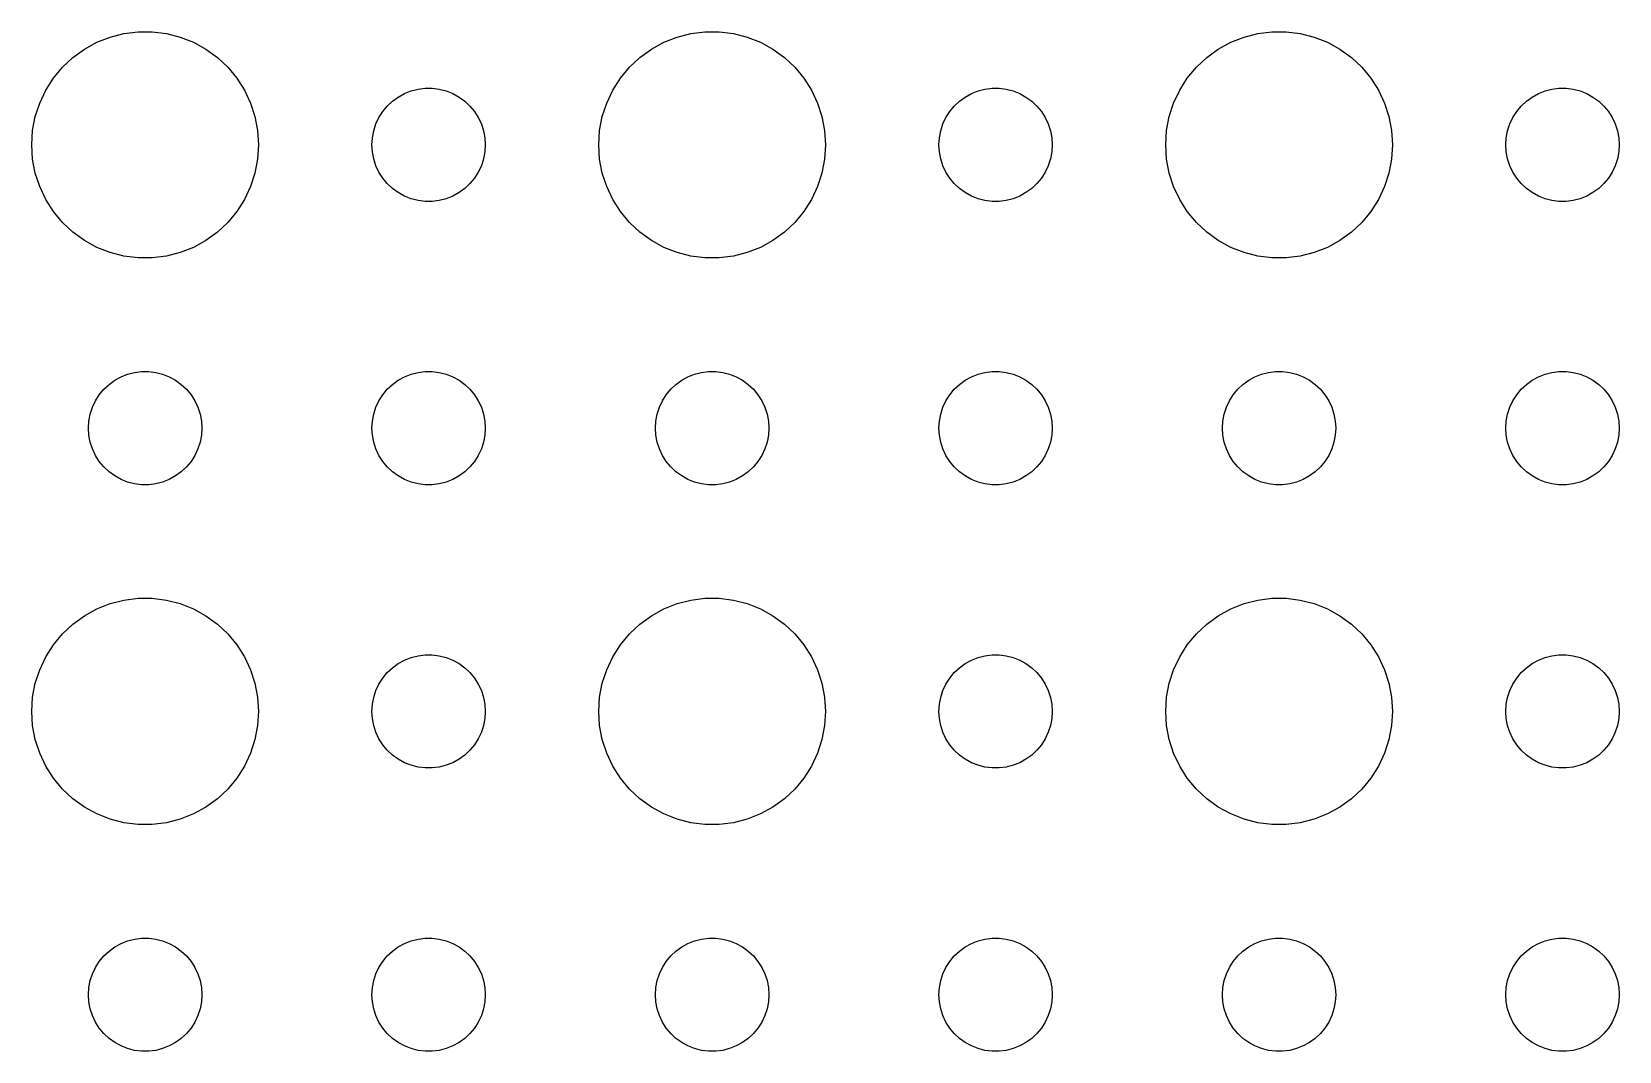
# Model space of a CAD drawing. Header units: metres. Extents: x -157 to 157, y -157 to 157.
# Drawn here: x 12 to 54, y -129 to -102.01 of the extents above; entities that cross this region are included whole.
import ezdxf

# ---------------------------------------------------------------- set-up
doc = ezdxf.new("R2010")
doc.units = ezdxf.units.M

msp = doc.modelspace()

# ---------------------------------------------------------------- linework, layer by layer
for p, q in [((14.0729, -102.147), (14.4379, -102.053)), ((14.4379, -102.053), (14.8116, -102.006)), ((14.8116, -102.006), (15.1884, -102.006)), ((15.1884, -102.006), (15.5621, -102.053)), ((15.5621, -102.053), (15.927, -102.147)), ((29.0729, -102.147), (29.4379, -102.053)), ((29.4379, -102.053), (29.8116, -102.006)), ((29.8116, -102.006), (30.1884, -102.006)), ((30.1884, -102.006), (30.5621, -102.053)), ((30.5621, -102.053), (30.927, -102.147)), ((44.0729, -102.147), (44.4379, -102.053)), ((44.4379, -102.053), (44.8116, -102.006)), ((44.8116, -102.006), (45.1884, -102.006)), ((45.1884, -102.006), (45.5621, -102.053)), ((45.5621, -102.053), (45.927, -102.147)), ((13.0877, -102.688), (13.3925, -102.467)), ((13.3925, -102.467), (13.7227, -102.286)), ((13.7227, -102.286), (14.0729, -102.147)), ((15.927, -102.147), (16.2773, -102.286)), ((16.2773, -102.286), (16.6075, -102.467)), ((16.6075, -102.467), (16.9123, -102.688)), ((28.0877, -102.688), (28.3925, -102.467)), ((28.3925, -102.467), (28.7227, -102.286)), ((28.7227, -102.286), (29.0729, -102.147)), ((30.927, -102.147), (31.2773, -102.286)), ((31.2773, -102.286), (31.6075, -102.467)), ((31.6075, -102.467), (31.9123, -102.688)), ((43.0877, -102.688), (43.3925, -102.467)), ((43.3925, -102.467), (43.7227, -102.286)), ((43.7227, -102.286), (44.0729, -102.147)), ((45.927, -102.147), (46.2773, -102.286)), ((46.2773, -102.286), (46.6075, -102.467)), ((46.6075, -102.467), (46.9123, -102.688)), ((12.8131, -102.946), (13.0877, -102.688)), ((16.9123, -102.688), (17.1869, -102.946)), ((27.8131, -102.946), (28.0877, -102.688)), ((31.9123, -102.688), (32.1869, -102.946)), ((42.8131, -102.946), (43.0877, -102.688)), ((46.9123, -102.688), (47.1869, -102.946)), ((12.3711, -103.555), (12.5729, -103.237)), ((12.5729, -103.237), (12.8131, -102.946)), ((17.1869, -102.946), (17.427, -103.237)), ((17.427, -103.237), (17.6289, -103.555)), ((27.3711, -103.555), (27.5729, -103.237)), ((27.5729, -103.237), (27.8131, -102.946)), ((32.1869, -102.946), (32.427, -103.237)), ((32.427, -103.237), (32.6289, -103.555)), ((42.3711, -103.555), (42.5729, -103.237)), ((42.5729, -103.237), (42.8131, -102.946)), ((47.1869, -102.946), (47.427, -103.237)), ((47.427, -103.237), (47.6289, -103.555)), ((12.2107, -103.896), (12.3711, -103.555)), ((17.6289, -103.555), (17.7893, -103.896)), ((21.5439, -103.844), (21.6963, -103.734)), ((21.6963, -103.734), (21.8613, -103.643)), ((21.8613, -103.643), (22.0365, -103.573)), ((22.0365, -103.573), (22.2189, -103.527)), ((22.2189, -103.527), (22.4058, -103.503)), ((22.4058, -103.503), (22.5942, -103.503)), ((22.5942, -103.503), (22.7811, -103.527)), ((22.7811, -103.527), (22.9635, -103.573)), ((22.9635, -103.573), (23.1387, -103.643)), ((23.1387, -103.643), (23.3037, -103.734)), ((23.3037, -103.734), (23.4561, -103.844)), ((27.2107, -103.896), (27.3711, -103.555)), ((32.6289, -103.555), (32.7893, -103.896)), ((36.5439, -103.844), (36.6963, -103.734)), ((36.6963, -103.734), (36.8613, -103.643)), ((36.8613, -103.643), (37.0365, -103.573)), ((37.0365, -103.573), (37.2189, -103.527)), ((37.2189, -103.527), (37.4058, -103.503)), ((37.4058, -103.503), (37.5942, -103.503)), ((37.5942, -103.503), (37.7811, -103.527)), ((37.7811, -103.527), (37.9635, -103.573)), ((37.9635, -103.573), (38.1387, -103.643)), ((38.1387, -103.643), (38.3037, -103.734)), ((38.3037, -103.734), (38.4561, -103.844)), ((42.2107, -103.896), (42.3711, -103.555)), ((47.6289, -103.555), (47.7893, -103.896)), ((51.5439, -103.844), (51.6963, -103.734)), ((51.6963, -103.734), (51.8613, -103.643)), ((51.8613, -103.643), (52.0365, -103.573)), ((52.0365, -103.573), (52.2189, -103.527)), ((52.2189, -103.527), (52.4058, -103.503)), ((52.4058, -103.503), (52.5942, -103.503)), ((52.5942, -103.503), (52.7811, -103.527)), ((52.7811, -103.527), (52.9635, -103.573)), ((52.9635, -103.573), (53.1387, -103.643)), ((53.1387, -103.643), (53.3037, -103.734)), ((53.3037, -103.734), (53.4561, -103.844)), ((12.0942, -104.254), (12.2107, -103.896)), ((17.7893, -103.896), (17.9057, -104.254)), ((21.1855, -104.277), (21.2865, -104.118)), ((21.2865, -104.118), (21.4065, -103.973)), ((21.4065, -103.973), (21.5439, -103.844)), ((23.4561, -103.844), (23.5934, -103.973)), ((23.5934, -103.973), (23.7135, -104.118)), ((23.7135, -104.118), (23.8145, -104.277)), ((27.0942, -104.254), (27.2107, -103.896)), ((32.7893, -103.896), (32.9057, -104.254)), ((36.1855, -104.277), (36.2865, -104.118)), ((36.2865, -104.118), (36.4065, -103.973)), ((36.4065, -103.973), (36.5439, -103.844)), ((38.4561, -103.844), (38.5934, -103.973)), ((38.5934, -103.973), (38.7135, -104.118)), ((38.7135, -104.118), (38.8145, -104.277)), ((42.0942, -104.254), (42.2107, -103.896)), ((47.7893, -103.896), (47.9057, -104.254)), ((51.1855, -104.277), (51.2865, -104.118)), ((51.2865, -104.118), (51.4065, -103.973)), ((51.4065, -103.973), (51.5439, -103.844)), ((53.4561, -103.844), (53.5934, -103.973)), ((53.5934, -103.973), (53.7135, -104.118)), ((53.7135, -104.118), (53.8145, -104.277)), ((12.0237, -104.624), (12.0942, -104.254)), ((17.9057, -104.254), (17.9763, -104.624)), ((21.0471, -104.627), (21.1053, -104.448)), ((21.1053, -104.448), (21.1855, -104.277)), ((23.8145, -104.277), (23.8947, -104.448)), ((23.8947, -104.448), (23.9529, -104.627)), ((27.0237, -104.624), (27.0942, -104.254)), ((32.9057, -104.254), (32.9763, -104.624)), ((36.0471, -104.627), (36.1053, -104.448)), ((36.1053, -104.448), (36.1855, -104.277)), ((38.8145, -104.277), (38.8947, -104.448)), ((38.8947, -104.448), (38.9529, -104.627)), ((42.0237, -104.624), (42.0942, -104.254)), ((47.9057, -104.254), (47.9763, -104.624)), ((51.0471, -104.627), (51.1053, -104.448)), ((51.1053, -104.448), (51.1855, -104.277)), ((53.8145, -104.277), (53.8947, -104.448)), ((53.8947, -104.448), (53.9529, -104.627)), ((12, -105), (12.0237, -104.624)), ((12.0237, -105.376), (12, -105)), ((17.9763, -104.624), (18, -105)), ((18, -105), (17.9763, -105.376)), ((21, -105), (21.0118, -104.812)), ((21.0118, -105.188), (21, -105)), ((21.0118, -104.812), (21.0471, -104.627)), ((23.9529, -104.627), (23.9882, -104.812)), ((23.9882, -104.812), (24, -105)), ((24, -105), (23.9882, -105.188)), ((27, -105), (27.0237, -104.624)), ((27.0237, -105.376), (27, -105)), ((32.9763, -104.624), (33, -105)), ((33, -105), (32.9763, -105.376)), ((36, -105), (36.0118, -104.812)), ((36.0118, -105.188), (36, -105)), ((36.0118, -104.812), (36.0471, -104.627)), ((38.9529, -104.627), (38.9882, -104.812)), ((38.9882, -104.812), (39, -105)), ((39, -105), (38.9882, -105.188)), ((42, -105), (42.0237, -104.624)), ((42.0237, -105.376), (42, -105)), ((47.9763, -104.624), (48, -105)), ((48, -105), (47.9763, -105.376)), ((51, -105), (51.0118, -104.812)), ((51.0118, -105.188), (51, -105)), ((51.0118, -104.812), (51.0471, -104.627)), ((53.9529, -104.627), (53.9882, -104.812)), ((53.9882, -104.812), (54, -105)), ((54, -105), (53.9882, -105.188)), ((12.0942, -105.746), (12.0237, -105.376)), ((17.9763, -105.376), (17.9057, -105.746)), ((21.0471, -105.373), (21.0118, -105.188)), ((21.1053, -105.552), (21.0471, -105.373)), ((23.9529, -105.373), (23.8947, -105.552)), ((23.9882, -105.188), (23.9529, -105.373)), ((27.0942, -105.746), (27.0237, -105.376)), ((32.9763, -105.376), (32.9057, -105.746)), ((36.0471, -105.373), (36.0118, -105.188)), ((36.1053, -105.552), (36.0471, -105.373)), ((38.9529, -105.373), (38.8947, -105.552)), ((38.9882, -105.188), (38.9529, -105.373)), ((42.0942, -105.746), (42.0237, -105.376)), ((47.9763, -105.376), (47.9057, -105.746)), ((51.0471, -105.373), (51.0118, -105.188)), ((51.1053, -105.552), (51.0471, -105.373)), ((53.9529, -105.373), (53.8947, -105.552)), ((53.9882, -105.188), (53.9529, -105.373)), ((12.2107, -106.104), (12.0942, -105.746)), ((17.9057, -105.746), (17.7893, -106.104)), ((21.1855, -105.723), (21.1053, -105.552)), ((21.2865, -105.882), (21.1855, -105.723)), ((23.8145, -105.723), (23.7135, -105.882)), ((23.8947, -105.552), (23.8145, -105.723)), ((27.2107, -106.104), (27.0942, -105.746)), ((32.9057, -105.746), (32.7893, -106.104)), ((36.1855, -105.723), (36.1053, -105.552)), ((36.2865, -105.882), (36.1855, -105.723)), ((38.8145, -105.723), (38.7135, -105.882)), ((38.8947, -105.552), (38.8145, -105.723)), ((42.2107, -106.104), (42.0942, -105.746)), ((47.9057, -105.746), (47.7893, -106.104)), ((51.1855, -105.723), (51.1053, -105.552)), ((51.2865, -105.882), (51.1855, -105.723)), ((53.8145, -105.723), (53.7135, -105.882)), ((53.8947, -105.552), (53.8145, -105.723)), ((12.3711, -106.445), (12.2107, -106.104)), ((17.7893, -106.104), (17.6289, -106.445)), ((21.4065, -106.027), (21.2865, -105.882)), ((21.5439, -106.156), (21.4065, -106.027)), ((21.6963, -106.266), (21.5439, -106.156)), ((23.4561, -106.156), (23.3037, -106.266)), ((23.5934, -106.027), (23.4561, -106.156)), ((23.7135, -105.882), (23.5934, -106.027)), ((27.3711, -106.445), (27.2107, -106.104)), ((32.7893, -106.104), (32.6289, -106.445)), ((36.4065, -106.027), (36.2865, -105.882)), ((36.5439, -106.156), (36.4065, -106.027)), ((36.6963, -106.266), (36.5439, -106.156)), ((38.4561, -106.156), (38.3037, -106.266)), ((38.5934, -106.027), (38.4561, -106.156)), ((38.7135, -105.882), (38.5934, -106.027)), ((42.3711, -106.445), (42.2107, -106.104)), ((47.7893, -106.104), (47.6289, -106.445)), ((51.4065, -106.027), (51.2865, -105.882)), ((51.5439, -106.156), (51.4065, -106.027)), ((51.6963, -106.266), (51.5439, -106.156)), ((53.4561, -106.156), (53.3037, -106.266)), ((53.5934, -106.027), (53.4561, -106.156)), ((53.7135, -105.882), (53.5934, -106.027)), ((12.5729, -106.763), (12.3711, -106.445)), ((17.6289, -106.445), (17.427, -106.763)), ((21.8613, -106.357), (21.6963, -106.266)), ((22.0365, -106.427), (21.8613, -106.357)), ((22.2189, -106.473), (22.0365, -106.427)), ((22.4058, -106.497), (22.2189, -106.473)), ((22.5942, -106.497), (22.4058, -106.497)), ((22.7811, -106.473), (22.5942, -106.497)), ((22.9635, -106.427), (22.7811, -106.473)), ((23.1387, -106.357), (22.9635, -106.427)), ((23.3037, -106.266), (23.1387, -106.357)), ((27.5729, -106.763), (27.3711, -106.445)), ((32.6289, -106.445), (32.427, -106.763)), ((36.8613, -106.357), (36.6963, -106.266)), ((37.0365, -106.427), (36.8613, -106.357)), ((37.2189, -106.473), (37.0365, -106.427)), ((37.4058, -106.497), (37.2189, -106.473)), ((37.5942, -106.497), (37.4058, -106.497)), ((37.7811, -106.473), (37.5942, -106.497)), ((37.9635, -106.427), (37.7811, -106.473)), ((38.1387, -106.357), (37.9635, -106.427)), ((38.3037, -106.266), (38.1387, -106.357)), ((42.5729, -106.763), (42.3711, -106.445)), ((47.6289, -106.445), (47.427, -106.763)), ((51.8613, -106.357), (51.6963, -106.266)), ((52.0365, -106.427), (51.8613, -106.357)), ((52.2189, -106.473), (52.0365, -106.427)), ((52.4058, -106.497), (52.2189, -106.473)), ((52.5942, -106.497), (52.4058, -106.497)), ((52.7811, -106.473), (52.5942, -106.497)), ((52.9635, -106.427), (52.7811, -106.473)), ((53.1387, -106.357), (52.9635, -106.427)), ((53.3037, -106.266), (53.1387, -106.357)), ((12.8131, -107.054), (12.5729, -106.763)), ((13.0877, -107.312), (12.8131, -107.054)), ((17.1869, -107.054), (16.9123, -107.312)), ((17.427, -106.763), (17.1869, -107.054)), ((27.8131, -107.054), (27.5729, -106.763)), ((28.0877, -107.312), (27.8131, -107.054)), ((32.1869, -107.054), (31.9123, -107.312)), ((32.427, -106.763), (32.1869, -107.054)), ((42.8131, -107.054), (42.5729, -106.763)), ((43.0877, -107.312), (42.8131, -107.054)), ((47.1869, -107.054), (46.9123, -107.312)), ((47.427, -106.763), (47.1869, -107.054)), ((13.3925, -107.533), (13.0877, -107.312)), ((16.9123, -107.312), (16.6075, -107.533)), ((28.3925, -107.533), (28.0877, -107.312)), ((31.9123, -107.312), (31.6075, -107.533)), ((43.3925, -107.533), (43.0877, -107.312)), ((46.9123, -107.312), (46.6075, -107.533)), ((13.7227, -107.714), (13.3925, -107.533)), ((14.0729, -107.853), (13.7227, -107.714)), ((14.4379, -107.947), (14.0729, -107.853)), ((15.927, -107.853), (15.5621, -107.947)), ((16.2773, -107.714), (15.927, -107.853)), ((16.6075, -107.533), (16.2773, -107.714)), ((28.7227, -107.714), (28.3925, -107.533)), ((29.0729, -107.853), (28.7227, -107.714)), ((29.4379, -107.947), (29.0729, -107.853)), ((30.927, -107.853), (30.5621, -107.947)), ((31.2773, -107.714), (30.927, -107.853)), ((31.6075, -107.533), (31.2773, -107.714)), ((43.7227, -107.714), (43.3925, -107.533)), ((44.0729, -107.853), (43.7227, -107.714)), ((44.4379, -107.947), (44.0729, -107.853)), ((45.927, -107.853), (45.5621, -107.947)), ((46.2773, -107.714), (45.927, -107.853)), ((46.6075, -107.533), (46.2773, -107.714)), ((14.8116, -107.994), (14.4379, -107.947)), ((15.1884, -107.994), (14.8116, -107.994)), ((15.5621, -107.947), (15.1884, -107.994)), ((29.8116, -107.994), (29.4379, -107.947)), ((30.1884, -107.994), (29.8116, -107.994)), ((30.5621, -107.947), (30.1884, -107.994)), ((44.8116, -107.994), (44.4379, -107.947)), ((45.1884, -107.994), (44.8116, -107.994)), ((45.5621, -107.947), (45.1884, -107.994)), ((14.0439, -111.344), (14.1963, -111.234)), ((14.1963, -111.234), (14.3613, -111.143)), ((14.3613, -111.143), (14.5365, -111.073)), ((14.5365, -111.073), (14.7189, -111.027)), ((14.7189, -111.027), (14.9058, -111.003)), ((14.9058, -111.003), (15.0942, -111.003)), ((15.0942, -111.003), (15.2811, -111.027)), ((15.2811, -111.027), (15.4635, -111.073)), ((15.4635, -111.073), (15.6387, -111.143)), ((15.6387, -111.143), (15.8037, -111.234)), ((15.8037, -111.234), (15.9561, -111.344)), ((21.5439, -111.344), (21.6963, -111.234)), ((21.6963, -111.234), (21.8613, -111.143)), ((21.8613, -111.143), (22.0365, -111.073)), ((22.0365, -111.073), (22.2189, -111.027)), ((22.2189, -111.027), (22.4058, -111.003)), ((22.4058, -111.003), (22.5942, -111.003)), ((22.5942, -111.003), (22.7811, -111.027)), ((22.7811, -111.027), (22.9635, -111.073)), ((22.9635, -111.073), (23.1387, -111.143)), ((23.1387, -111.143), (23.3037, -111.234)), ((23.3037, -111.234), (23.4561, -111.344)), ((29.0439, -111.344), (29.1963, -111.234)), ((29.1963, -111.234), (29.3613, -111.143)), ((29.3613, -111.143), (29.5365, -111.073)), ((29.5365, -111.073), (29.7189, -111.027)), ((29.7189, -111.027), (29.9058, -111.003)), ((29.9058, -111.003), (30.0942, -111.003)), ((30.0942, -111.003), (30.2811, -111.027)), ((30.2811, -111.027), (30.4635, -111.073)), ((30.4635, -111.073), (30.6387, -111.143)), ((30.6387, -111.143), (30.8037, -111.234)), ((30.8037, -111.234), (30.9561, -111.344)), ((36.5439, -111.344), (36.6963, -111.234)), ((36.6963, -111.234), (36.8613, -111.143)), ((36.8613, -111.143), (37.0365, -111.073)), ((37.0365, -111.073), (37.2189, -111.027)), ((37.2189, -111.027), (37.4058, -111.003)), ((37.4058, -111.003), (37.5942, -111.003)), ((37.5942, -111.003), (37.7811, -111.027)), ((37.7811, -111.027), (37.9635, -111.073)), ((37.9635, -111.073), (38.1387, -111.143)), ((38.1387, -111.143), (38.3037, -111.234)), ((38.3037, -111.234), (38.4561, -111.344)), ((44.0439, -111.344), (44.1963, -111.234)), ((44.1963, -111.234), (44.3613, -111.143)), ((44.3613, -111.143), (44.5365, -111.073)), ((44.5365, -111.073), (44.7189, -111.027)), ((44.7189, -111.027), (44.9058, -111.003)), ((44.9058, -111.003), (45.0942, -111.003)), ((45.0942, -111.003), (45.2811, -111.027)), ((45.2811, -111.027), (45.4635, -111.073)), ((45.4635, -111.073), (45.6387, -111.143)), ((45.6387, -111.143), (45.8037, -111.234)), ((45.8037, -111.234), (45.9561, -111.344)), ((51.5439, -111.344), (51.6963, -111.234)), ((51.6963, -111.234), (51.8613, -111.143)), ((51.8613, -111.143), (52.0365, -111.073)), ((52.0365, -111.073), (52.2189, -111.027)), ((52.2189, -111.027), (52.4058, -111.003)), ((52.4058, -111.003), (52.5942, -111.003)), ((52.5942, -111.003), (52.7811, -111.027)), ((52.7811, -111.027), (52.9635, -111.073)), ((52.9635, -111.073), (53.1387, -111.143)), ((53.1387, -111.143), (53.3037, -111.234)), ((53.3037, -111.234), (53.4561, -111.344)), ((13.6855, -111.777), (13.7865, -111.618)), ((13.7865, -111.618), (13.9065, -111.473)), ((13.9065, -111.473), (14.0439, -111.344)), ((15.9561, -111.344), (16.0934, -111.473)), ((16.0934, -111.473), (16.2135, -111.618)), ((16.2135, -111.618), (16.3145, -111.777)), ((21.1855, -111.777), (21.2865, -111.618)), ((21.2865, -111.618), (21.4065, -111.473)), ((21.4065, -111.473), (21.5439, -111.344)), ((23.4561, -111.344), (23.5934, -111.473)), ((23.5934, -111.473), (23.7135, -111.618)), ((23.7135, -111.618), (23.8145, -111.777)), ((28.6855, -111.777), (28.7865, -111.618)), ((28.7865, -111.618), (28.9065, -111.473)), ((28.9065, -111.473), (29.0439, -111.344)), ((30.9561, -111.344), (31.0934, -111.473)), ((31.0934, -111.473), (31.2135, -111.618)), ((31.2135, -111.618), (31.3145, -111.777)), ((36.1855, -111.777), (36.2865, -111.618)), ((36.2865, -111.618), (36.4065, -111.473)), ((36.4065, -111.473), (36.5439, -111.344)), ((38.4561, -111.344), (38.5934, -111.473)), ((38.5934, -111.473), (38.7135, -111.618)), ((38.7135, -111.618), (38.8145, -111.777)), ((43.6855, -111.777), (43.7865, -111.618)), ((43.7865, -111.618), (43.9065, -111.473)), ((43.9065, -111.473), (44.0439, -111.344)), ((45.9561, -111.344), (46.0934, -111.473)), ((46.0934, -111.473), (46.2135, -111.618)), ((46.2135, -111.618), (46.3145, -111.777)), ((51.1855, -111.777), (51.2865, -111.618)), ((51.2865, -111.618), (51.4065, -111.473)), ((51.4065, -111.473), (51.5439, -111.344)), ((53.4561, -111.344), (53.5934, -111.473)), ((53.5934, -111.473), (53.7135, -111.618)), ((53.7135, -111.618), (53.8145, -111.777)), ((13.5118, -112.312), (13.5471, -112.127)), ((13.5471, -112.127), (13.6053, -111.948)), ((13.6053, -111.948), (13.6855, -111.777)), ((16.3145, -111.777), (16.3947, -111.948)), ((16.3947, -111.948), (16.4529, -112.127)), ((16.4529, -112.127), (16.4882, -112.312)), ((21.0118, -112.312), (21.0471, -112.127)), ((21.0471, -112.127), (21.1053, -111.948)), ((21.1053, -111.948), (21.1855, -111.777)), ((23.8145, -111.777), (23.8947, -111.948)), ((23.8947, -111.948), (23.9529, -112.127)), ((23.9529, -112.127), (23.9882, -112.312)), ((28.5118, -112.312), (28.5471, -112.127)), ((28.5471, -112.127), (28.6053, -111.948)), ((28.6053, -111.948), (28.6855, -111.777)), ((31.3145, -111.777), (31.3947, -111.948)), ((31.3947, -111.948), (31.4529, -112.127)), ((31.4529, -112.127), (31.4882, -112.312)), ((36.0118, -112.312), (36.0471, -112.127)), ((36.0471, -112.127), (36.1053, -111.948)), ((36.1053, -111.948), (36.1855, -111.777)), ((38.8145, -111.777), (38.8947, -111.948)), ((38.8947, -111.948), (38.9529, -112.127)), ((38.9529, -112.127), (38.9882, -112.312)), ((43.5118, -112.312), (43.5471, -112.127)), ((43.5471, -112.127), (43.6053, -111.948)), ((43.6053, -111.948), (43.6855, -111.777)), ((46.3145, -111.777), (46.3947, -111.948)), ((46.3947, -111.948), (46.4529, -112.127)), ((46.4529, -112.127), (46.4882, -112.312)), ((51.0118, -112.312), (51.0471, -112.127)), ((51.0471, -112.127), (51.1053, -111.948)), ((51.1053, -111.948), (51.1855, -111.777)), ((53.8145, -111.777), (53.8947, -111.948)), ((53.8947, -111.948), (53.9529, -112.127)), ((53.9529, -112.127), (53.9882, -112.312)), ((13.5, -112.5), (13.5118, -112.312)), ((13.5118, -112.688), (13.5, -112.5)), ((16.4882, -112.312), (16.5, -112.5)), ((16.5, -112.5), (16.4882, -112.688)), ((21, -112.5), (21.0118, -112.312)), ((21.0118, -112.688), (21, -112.5)), ((23.9882, -112.312), (24, -112.5)), ((24, -112.5), (23.9882, -112.688)), ((28.5, -112.5), (28.5118, -112.312)), ((28.5118, -112.688), (28.5, -112.5)), ((31.4882, -112.312), (31.5, -112.5)), ((31.5, -112.5), (31.4882, -112.688)), ((36, -112.5), (36.0118, -112.312)), ((36.0118, -112.688), (36, -112.5)), ((38.9882, -112.312), (39, -112.5)), ((39, -112.5), (38.9882, -112.688)), ((43.5, -112.5), (43.5118, -112.312)), ((43.5118, -112.688), (43.5, -112.5)), ((46.4882, -112.312), (46.5, -112.5)), ((46.5, -112.5), (46.4882, -112.688)), ((51, -112.5), (51.0118, -112.312)), ((51.0118, -112.688), (51, -112.5)), ((53.9882, -112.312), (54, -112.5)), ((54, -112.5), (53.9882, -112.688)), ((13.5471, -112.873), (13.5118, -112.688)), ((13.6053, -113.052), (13.5471, -112.873)), ((16.4529, -112.873), (16.3947, -113.052)), ((16.4882, -112.688), (16.4529, -112.873)), ((21.0471, -112.873), (21.0118, -112.688)), ((21.1053, -113.052), (21.0471, -112.873)), ((23.9529, -112.873), (23.8947, -113.052)), ((23.9882, -112.688), (23.9529, -112.873)), ((28.5471, -112.873), (28.5118, -112.688)), ((28.6053, -113.052), (28.5471, -112.873)), ((31.4529, -112.873), (31.3947, -113.052)), ((31.4882, -112.688), (31.4529, -112.873)), ((36.0471, -112.873), (36.0118, -112.688)), ((36.1053, -113.052), (36.0471, -112.873)), ((38.9529, -112.873), (38.8947, -113.052)), ((38.9882, -112.688), (38.9529, -112.873)), ((43.5471, -112.873), (43.5118, -112.688)), ((43.6053, -113.052), (43.5471, -112.873)), ((46.4529, -112.873), (46.3947, -113.052)), ((46.4882, -112.688), (46.4529, -112.873)), ((51.0471, -112.873), (51.0118, -112.688)), ((51.1053, -113.052), (51.0471, -112.873)), ((53.9529, -112.873), (53.8947, -113.052)), ((53.9882, -112.688), (53.9529, -112.873)), ((13.6855, -113.223), (13.6053, -113.052)), ((13.7865, -113.382), (13.6855, -113.223)), ((13.9065, -113.527), (13.7865, -113.382)), ((16.2135, -113.382), (16.0934, -113.527)), ((16.3145, -113.223), (16.2135, -113.382)), ((16.3947, -113.052), (16.3145, -113.223)), ((21.1855, -113.223), (21.1053, -113.052)), ((21.2865, -113.382), (21.1855, -113.223)), ((21.4065, -113.527), (21.2865, -113.382)), ((23.7135, -113.382), (23.5934, -113.527)), ((23.8145, -113.223), (23.7135, -113.382)), ((23.8947, -113.052), (23.8145, -113.223)), ((28.6855, -113.223), (28.6053, -113.052)), ((28.7865, -113.382), (28.6855, -113.223)), ((28.9065, -113.527), (28.7865, -113.382)), ((31.2135, -113.382), (31.0934, -113.527)), ((31.3145, -113.223), (31.2135, -113.382)), ((31.3947, -113.052), (31.3145, -113.223)), ((36.1855, -113.223), (36.1053, -113.052)), ((36.2865, -113.382), (36.1855, -113.223)), ((36.4065, -113.527), (36.2865, -113.382)), ((38.7135, -113.382), (38.5934, -113.527)), ((38.8145, -113.223), (38.7135, -113.382)), ((38.8947, -113.052), (38.8145, -113.223)), ((43.6855, -113.223), (43.6053, -113.052)), ((43.7865, -113.382), (43.6855, -113.223)), ((43.9065, -113.527), (43.7865, -113.382)), ((46.2135, -113.382), (46.0934, -113.527)), ((46.3145, -113.223), (46.2135, -113.382)), ((46.3947, -113.052), (46.3145, -113.223)), ((51.1855, -113.223), (51.1053, -113.052)), ((51.2865, -113.382), (51.1855, -113.223)), ((51.4065, -113.527), (51.2865, -113.382)), ((53.7135, -113.382), (53.5934, -113.527)), ((53.8145, -113.223), (53.7135, -113.382)), ((53.8947, -113.052), (53.8145, -113.223)), ((14.0439, -113.656), (13.9065, -113.527)), ((14.1963, -113.766), (14.0439, -113.656)), ((14.3613, -113.857), (14.1963, -113.766)), ((15.8037, -113.766), (15.6387, -113.857)), ((15.9561, -113.656), (15.8037, -113.766)), ((16.0934, -113.527), (15.9561, -113.656)), ((21.5439, -113.656), (21.4065, -113.527)), ((21.6963, -113.766), (21.5439, -113.656)), ((21.8613, -113.857), (21.6963, -113.766)), ((23.3037, -113.766), (23.1387, -113.857)), ((23.4561, -113.656), (23.3037, -113.766)), ((23.5934, -113.527), (23.4561, -113.656)), ((29.0439, -113.656), (28.9065, -113.527)), ((29.1963, -113.766), (29.0439, -113.656)), ((29.3613, -113.857), (29.1963, -113.766)), ((30.8037, -113.766), (30.6387, -113.857)), ((30.9561, -113.656), (30.8037, -113.766)), ((31.0934, -113.527), (30.9561, -113.656)), ((36.5439, -113.656), (36.4065, -113.527)), ((36.6963, -113.766), (36.5439, -113.656)), ((36.8613, -113.857), (36.6963, -113.766)), ((38.3037, -113.766), (38.1387, -113.857)), ((38.4561, -113.656), (38.3037, -113.766)), ((38.5934, -113.527), (38.4561, -113.656)), ((44.0439, -113.656), (43.9065, -113.527)), ((44.1963, -113.766), (44.0439, -113.656)), ((44.3613, -113.857), (44.1963, -113.766)), ((45.8037, -113.766), (45.6387, -113.857)), ((45.9561, -113.656), (45.8037, -113.766)), ((46.0934, -113.527), (45.9561, -113.656)), ((51.5439, -113.656), (51.4065, -113.527)), ((51.6963, -113.766), (51.5439, -113.656)), ((51.8613, -113.857), (51.6963, -113.766)), ((53.3037, -113.766), (53.1387, -113.857)), ((53.4561, -113.656), (53.3037, -113.766)), ((53.5934, -113.527), (53.4561, -113.656)), ((14.5365, -113.927), (14.3613, -113.857)), ((14.7189, -113.973), (14.5365, -113.927)), ((14.9058, -113.997), (14.7189, -113.973)), ((15.0942, -113.997), (14.9058, -113.997)), ((15.2811, -113.973), (15.0942, -113.997)), ((15.4635, -113.927), (15.2811, -113.973)), ((15.6387, -113.857), (15.4635, -113.927)), ((22.0365, -113.927), (21.8613, -113.857)), ((22.2189, -113.973), (22.0365, -113.927)), ((22.4058, -113.997), (22.2189, -113.973)), ((22.5942, -113.997), (22.4058, -113.997)), ((22.7811, -113.973), (22.5942, -113.997)), ((22.9635, -113.927), (22.7811, -113.973)), ((23.1387, -113.857), (22.9635, -113.927)), ((29.5365, -113.927), (29.3613, -113.857)), ((29.7189, -113.973), (29.5365, -113.927)), ((29.9058, -113.997), (29.7189, -113.973)), ((30.0942, -113.997), (29.9058, -113.997)), ((30.2811, -113.973), (30.0942, -113.997)), ((30.4635, -113.927), (30.2811, -113.973)), ((30.6387, -113.857), (30.4635, -113.927)), ((37.0365, -113.927), (36.8613, -113.857)), ((37.2189, -113.973), (37.0365, -113.927)), ((37.4058, -113.997), (37.2189, -113.973)), ((37.5942, -113.997), (37.4058, -113.997)), ((37.7811, -113.973), (37.5942, -113.997)), ((37.9635, -113.927), (37.7811, -113.973)), ((38.1387, -113.857), (37.9635, -113.927)), ((44.5365, -113.927), (44.3613, -113.857)), ((44.7189, -113.973), (44.5365, -113.927)), ((44.9058, -113.997), (44.7189, -113.973)), ((45.0942, -113.997), (44.9058, -113.997)), ((45.2811, -113.973), (45.0942, -113.997)), ((45.4635, -113.927), (45.2811, -113.973)), ((45.6387, -113.857), (45.4635, -113.927)), ((52.0365, -113.927), (51.8613, -113.857)), ((52.2189, -113.973), (52.0365, -113.927)), ((52.4058, -113.997), (52.2189, -113.973)), ((52.5942, -113.997), (52.4058, -113.997)), ((52.7811, -113.973), (52.5942, -113.997)), ((52.9635, -113.927), (52.7811, -113.973)), ((53.1387, -113.857), (52.9635, -113.927)), ((13.7227, -117.286), (14.0729, -117.147)), ((14.0729, -117.147), (14.4379, -117.053)), ((14.4379, -117.053), (14.8116, -117.006)), ((14.8116, -117.006), (15.1884, -117.006)), ((15.1884, -117.006), (15.5621, -117.053)), ((15.5621, -117.053), (15.927, -117.147)), ((15.927, -117.147), (16.2773, -117.286)), ((28.7227, -117.286), (29.0729, -117.147)), ((29.0729, -117.147), (29.4379, -117.053)), ((29.4379, -117.053), (29.8116, -117.006)), ((29.8116, -117.006), (30.1884, -117.006)), ((30.1884, -117.006), (30.5621, -117.053)), ((30.5621, -117.053), (30.927, -117.147)), ((30.927, -117.147), (31.2773, -117.286)), ((43.7227, -117.286), (44.0729, -117.147)), ((44.0729, -117.147), (44.4379, -117.053)), ((44.4379, -117.053), (44.8116, -117.006)), ((44.8116, -117.006), (45.1884, -117.006)), ((45.1884, -117.006), (45.5621, -117.053)), ((45.5621, -117.053), (45.927, -117.147)), ((45.927, -117.147), (46.2773, -117.286)), ((13.0877, -117.688), (13.3925, -117.467)), ((13.3925, -117.467), (13.7227, -117.286)), ((16.2773, -117.286), (16.6075, -117.467)), ((16.6075, -117.467), (16.9123, -117.688)), ((28.0877, -117.688), (28.3925, -117.467)), ((28.3925, -117.467), (28.7227, -117.286)), ((31.2773, -117.286), (31.6075, -117.467)), ((31.6075, -117.467), (31.9123, -117.688)), ((43.0877, -117.688), (43.3925, -117.467)), ((43.3925, -117.467), (43.7227, -117.286)), ((46.2773, -117.286), (46.6075, -117.467)), ((46.6075, -117.467), (46.9123, -117.688)), ((12.5729, -118.237), (12.8131, -117.946)), ((12.8131, -117.946), (13.0877, -117.688)), ((16.9123, -117.688), (17.1869, -117.946)), ((17.1869, -117.946), (17.427, -118.237)), ((27.5729, -118.237), (27.8131, -117.946)), ((27.8131, -117.946), (28.0877, -117.688)), ((31.9123, -117.688), (32.1869, -117.946)), ((32.1869, -117.946), (32.427, -118.237)), ((42.5729, -118.237), (42.8131, -117.946)), ((42.8131, -117.946), (43.0877, -117.688)), ((46.9123, -117.688), (47.1869, -117.946)), ((47.1869, -117.946), (47.427, -118.237)), ((12.3711, -118.555), (12.5729, -118.237)), ((17.427, -118.237), (17.6289, -118.555)), ((27.3711, -118.555), (27.5729, -118.237)), ((32.427, -118.237), (32.6289, -118.555)), ((42.3711, -118.555), (42.5729, -118.237)), ((47.427, -118.237), (47.6289, -118.555)), ((12.2107, -118.896), (12.3711, -118.555)), ((17.6289, -118.555), (17.7893, -118.896)), ((21.4065, -118.973), (21.5439, -118.844)), ((21.5439, -118.844), (21.6963, -118.734)), ((21.6963, -118.734), (21.8613, -118.643)), ((21.8613, -118.643), (22.0365, -118.573)), ((22.0365, -118.573), (22.2189, -118.527)), ((22.2189, -118.527), (22.4058, -118.503)), ((22.4058, -118.503), (22.5942, -118.503)), ((22.5942, -118.503), (22.7811, -118.527)), ((22.7811, -118.527), (22.9635, -118.573)), ((22.9635, -118.573), (23.1387, -118.643)), ((23.1387, -118.643), (23.3037, -118.734)), ((23.3037, -118.734), (23.4561, -118.844)), ((23.4561, -118.844), (23.5934, -118.973)), ((27.2107, -118.896), (27.3711, -118.555)), ((32.6289, -118.555), (32.7893, -118.896)), ((36.4065, -118.973), (36.5439, -118.844)), ((36.5439, -118.844), (36.6963, -118.734)), ((36.6963, -118.734), (36.8613, -118.643)), ((36.8613, -118.643), (37.0365, -118.573)), ((37.0365, -118.573), (37.2189, -118.527)), ((37.2189, -118.527), (37.4058, -118.503)), ((37.4058, -118.503), (37.5942, -118.503)), ((37.5942, -118.503), (37.7811, -118.527)), ((37.7811, -118.527), (37.9635, -118.573)), ((37.9635, -118.573), (38.1387, -118.643)), ((38.1387, -118.643), (38.3037, -118.734)), ((38.3037, -118.734), (38.4561, -118.844)), ((38.4561, -118.844), (38.5934, -118.973)), ((42.2107, -118.896), (42.3711, -118.555)), ((47.6289, -118.555), (47.7893, -118.896)), ((51.4065, -118.973), (51.5439, -118.844)), ((51.5439, -118.844), (51.6963, -118.734)), ((51.6963, -118.734), (51.8613, -118.643)), ((51.8613, -118.643), (52.0365, -118.573)), ((52.0365, -118.573), (52.2189, -118.527)), ((52.2189, -118.527), (52.4058, -118.503)), ((52.4058, -118.503), (52.5942, -118.503)), ((52.5942, -118.503), (52.7811, -118.527)), ((52.7811, -118.527), (52.9635, -118.573)), ((52.9635, -118.573), (53.1387, -118.643)), ((53.1387, -118.643), (53.3037, -118.734)), ((53.3037, -118.734), (53.4561, -118.844)), ((53.4561, -118.844), (53.5934, -118.973)), ((12.0237, -119.624), (12.0942, -119.254)), ((12.0942, -119.254), (12.2107, -118.896)), ((17.7893, -118.896), (17.9057, -119.254)), ((17.9057, -119.254), (17.9763, -119.624)), ((21.1053, -119.448), (21.1855, -119.277)), ((21.1855, -119.277), (21.2865, -119.118)), ((21.2865, -119.118), (21.4065, -118.973)), ((23.5934, -118.973), (23.7135, -119.118)), ((23.7135, -119.118), (23.8145, -119.277)), ((23.8145, -119.277), (23.8947, -119.448)), ((27.0237, -119.624), (27.0942, -119.254)), ((27.0942, -119.254), (27.2107, -118.896)), ((32.7893, -118.896), (32.9057, -119.254)), ((32.9057, -119.254), (32.9763, -119.624)), ((36.1053, -119.448), (36.1855, -119.277)), ((36.1855, -119.277), (36.2865, -119.118)), ((36.2865, -119.118), (36.4065, -118.973)), ((38.5934, -118.973), (38.7135, -119.118)), ((38.7135, -119.118), (38.8145, -119.277)), ((38.8145, -119.277), (38.8947, -119.448)), ((42.0237, -119.624), (42.0942, -119.254)), ((42.0942, -119.254), (42.2107, -118.896)), ((47.7893, -118.896), (47.9057, -119.254)), ((47.9057, -119.254), (47.9763, -119.624)), ((51.1053, -119.448), (51.1855, -119.277)), ((51.1855, -119.277), (51.2865, -119.118)), ((51.2865, -119.118), (51.4065, -118.973)), ((53.5934, -118.973), (53.7135, -119.118)), ((53.7135, -119.118), (53.8145, -119.277)), ((53.8145, -119.277), (53.8947, -119.448)), ((12, -120), (12.0237, -119.624)), ((17.9763, -119.624), (18, -120)), ((21.0118, -119.812), (21.0471, -119.627)), ((21.0471, -119.627), (21.1053, -119.448)), ((23.8947, -119.448), (23.9529, -119.627)), ((23.9529, -119.627), (23.9882, -119.812)), ((27, -120), (27.0237, -119.624)), ((32.9763, -119.624), (33, -120)), ((36.0118, -119.812), (36.0471, -119.627)), ((36.0471, -119.627), (36.1053, -119.448)), ((38.8947, -119.448), (38.9529, -119.627)), ((38.9529, -119.627), (38.9882, -119.812)), ((42, -120), (42.0237, -119.624)), ((47.9763, -119.624), (48, -120)), ((51.0118, -119.812), (51.0471, -119.627)), ((51.0471, -119.627), (51.1053, -119.448)), ((53.8947, -119.448), (53.9529, -119.627)), ((53.9529, -119.627), (53.9882, -119.812)), ((12.0237, -120.376), (12, -120)), ((18, -120), (17.9763, -120.376)), ((21, -120), (21.0118, -119.812)), ((21.0118, -120.188), (21, -120)), ((23.9882, -119.812), (24, -120)), ((24, -120), (23.9882, -120.188)), ((27.0237, -120.376), (27, -120)), ((33, -120), (32.9763, -120.376)), ((36, -120), (36.0118, -119.812)), ((36.0118, -120.188), (36, -120)), ((38.9882, -119.812), (39, -120)), ((39, -120), (38.9882, -120.188)), ((42.0237, -120.376), (42, -120)), ((48, -120), (47.9763, -120.376)), ((51, -120), (51.0118, -119.812)), ((51.0118, -120.188), (51, -120)), ((53.9882, -119.812), (54, -120)), ((54, -120), (53.9882, -120.188)), ((12.0942, -120.746), (12.0237, -120.376)), ((17.9763, -120.376), (17.9057, -120.746)), ((21.0471, -120.373), (21.0118, -120.188)), ((21.1053, -120.552), (21.0471, -120.373)), ((23.9529, -120.373), (23.8947, -120.552)), ((23.9882, -120.188), (23.9529, -120.373)), ((27.0942, -120.746), (27.0237, -120.376)), ((32.9763, -120.376), (32.9057, -120.746)), ((36.0471, -120.373), (36.0118, -120.188)), ((36.1053, -120.552), (36.0471, -120.373)), ((38.9529, -120.373), (38.8947, -120.552)), ((38.9882, -120.188), (38.9529, -120.373)), ((42.0942, -120.746), (42.0237, -120.376)), ((47.9763, -120.376), (47.9057, -120.746)), ((51.0471, -120.373), (51.0118, -120.188)), ((51.1053, -120.552), (51.0471, -120.373)), ((53.9529, -120.373), (53.8947, -120.552)), ((53.9882, -120.188), (53.9529, -120.373)), ((12.2107, -121.104), (12.0942, -120.746)), ((17.9057, -120.746), (17.7893, -121.104)), ((21.1855, -120.723), (21.1053, -120.552)), ((21.2865, -120.882), (21.1855, -120.723)), ((21.4065, -121.027), (21.2865, -120.882)), ((23.7135, -120.882), (23.5934, -121.027)), ((23.8145, -120.723), (23.7135, -120.882)), ((23.8947, -120.552), (23.8145, -120.723)), ((27.2107, -121.104), (27.0942, -120.746)), ((32.9057, -120.746), (32.7893, -121.104)), ((36.1855, -120.723), (36.1053, -120.552)), ((36.2865, -120.882), (36.1855, -120.723)), ((36.4065, -121.027), (36.2865, -120.882)), ((38.7135, -120.882), (38.5934, -121.027)), ((38.8145, -120.723), (38.7135, -120.882)), ((38.8947, -120.552), (38.8145, -120.723)), ((42.2107, -121.104), (42.0942, -120.746)), ((47.9057, -120.746), (47.7893, -121.104)), ((51.1855, -120.723), (51.1053, -120.552)), ((51.2865, -120.882), (51.1855, -120.723)), ((51.4065, -121.027), (51.2865, -120.882)), ((53.7135, -120.882), (53.5934, -121.027)), ((53.8145, -120.723), (53.7135, -120.882)), ((53.8947, -120.552), (53.8145, -120.723)), ((12.3711, -121.445), (12.2107, -121.104)), ((17.7893, -121.104), (17.6289, -121.445)), ((21.5439, -121.156), (21.4065, -121.027)), ((21.6963, -121.266), (21.5439, -121.156)), ((21.8613, -121.357), (21.6963, -121.266)), ((22.0365, -121.427), (21.8613, -121.357)), ((23.1387, -121.357), (22.9635, -121.427)), ((23.3037, -121.266), (23.1387, -121.357)), ((23.4561, -121.156), (23.3037, -121.266)), ((23.5934, -121.027), (23.4561, -121.156)), ((27.3711, -121.445), (27.2107, -121.104)), ((32.7893, -121.104), (32.6289, -121.445)), ((36.5439, -121.156), (36.4065, -121.027)), ((36.6963, -121.266), (36.5439, -121.156)), ((36.8613, -121.357), (36.6963, -121.266)), ((37.0365, -121.427), (36.8613, -121.357)), ((38.1387, -121.357), (37.9635, -121.427)), ((38.3037, -121.266), (38.1387, -121.357)), ((38.4561, -121.156), (38.3037, -121.266)), ((38.5934, -121.027), (38.4561, -121.156)), ((42.3711, -121.445), (42.2107, -121.104)), ((47.7893, -121.104), (47.6289, -121.445)), ((51.5439, -121.156), (51.4065, -121.027)), ((51.6963, -121.266), (51.5439, -121.156)), ((51.8613, -121.357), (51.6963, -121.266)), ((52.0365, -121.427), (51.8613, -121.357)), ((53.1387, -121.357), (52.9635, -121.427)), ((53.3037, -121.266), (53.1387, -121.357)), ((53.4561, -121.156), (53.3037, -121.266)), ((53.5934, -121.027), (53.4561, -121.156)), ((12.5729, -121.763), (12.3711, -121.445)), ((12.8131, -122.054), (12.5729, -121.763)), ((17.427, -121.763), (17.1869, -122.054)), ((17.6289, -121.445), (17.427, -121.763)), ((22.2189, -121.473), (22.0365, -121.427)), ((22.4058, -121.497), (22.2189, -121.473)), ((22.5942, -121.497), (22.4058, -121.497)), ((22.7811, -121.473), (22.5942, -121.497)), ((22.9635, -121.427), (22.7811, -121.473)), ((27.5729, -121.763), (27.3711, -121.445)), ((27.8131, -122.054), (27.5729, -121.763)), ((32.427, -121.763), (32.1869, -122.054)), ((32.6289, -121.445), (32.427, -121.763)), ((37.2189, -121.473), (37.0365, -121.427)), ((37.4058, -121.497), (37.2189, -121.473)), ((37.5942, -121.497), (37.4058, -121.497)), ((37.7811, -121.473), (37.5942, -121.497)), ((37.9635, -121.427), (37.7811, -121.473)), ((42.5729, -121.763), (42.3711, -121.445)), ((42.8131, -122.054), (42.5729, -121.763)), ((47.427, -121.763), (47.1869, -122.054)), ((47.6289, -121.445), (47.427, -121.763)), ((52.2189, -121.473), (52.0365, -121.427)), ((52.4058, -121.497), (52.2189, -121.473)), ((52.5942, -121.497), (52.4058, -121.497)), ((52.7811, -121.473), (52.5942, -121.497)), ((52.9635, -121.427), (52.7811, -121.473)), ((13.0877, -122.312), (12.8131, -122.054)), ((17.1869, -122.054), (16.9123, -122.312)), ((28.0877, -122.312), (27.8131, -122.054)), ((32.1869, -122.054), (31.9123, -122.312)), ((43.0877, -122.312), (42.8131, -122.054)), ((47.1869, -122.054), (46.9123, -122.312)), ((13.3925, -122.533), (13.0877, -122.312)), ((13.7227, -122.714), (13.3925, -122.533)), ((16.6075, -122.533), (16.2773, -122.714)), ((16.9123, -122.312), (16.6075, -122.533)), ((28.3925, -122.533), (28.0877, -122.312)), ((28.7227, -122.714), (28.3925, -122.533)), ((31.6075, -122.533), (31.2773, -122.714)), ((31.9123, -122.312), (31.6075, -122.533)), ((43.3925, -122.533), (43.0877, -122.312)), ((43.7227, -122.714), (43.3925, -122.533)), ((46.6075, -122.533), (46.2773, -122.714)), ((46.9123, -122.312), (46.6075, -122.533)), ((14.0729, -122.853), (13.7227, -122.714)), ((14.4379, -122.947), (14.0729, -122.853)), ((14.8116, -122.994), (14.4379, -122.947)), ((15.1884, -122.994), (14.8116, -122.994)), ((15.5621, -122.947), (15.1884, -122.994)), ((15.927, -122.853), (15.5621, -122.947)), ((16.2773, -122.714), (15.927, -122.853)), ((29.0729, -122.853), (28.7227, -122.714)), ((29.4379, -122.947), (29.0729, -122.853)), ((29.8116, -122.994), (29.4379, -122.947)), ((30.1884, -122.994), (29.8116, -122.994)), ((30.5621, -122.947), (30.1884, -122.994)), ((30.927, -122.853), (30.5621, -122.947)), ((31.2773, -122.714), (30.927, -122.853)), ((44.0729, -122.853), (43.7227, -122.714)), ((44.4379, -122.947), (44.0729, -122.853)), ((44.8116, -122.994), (44.4379, -122.947)), ((45.1884, -122.994), (44.8116, -122.994)), ((45.5621, -122.947), (45.1884, -122.994)), ((45.927, -122.853), (45.5621, -122.947)), ((46.2773, -122.714), (45.927, -122.853)), ((13.9065, -126.473), (14.0439, -126.344)), ((14.0439, -126.344), (14.1963, -126.234)), ((14.1963, -126.234), (14.3613, -126.143)), ((14.3613, -126.143), (14.5365, -126.073)), ((14.5365, -126.073), (14.7189, -126.027)), ((14.7189, -126.027), (14.9058, -126.003)), ((14.9058, -126.003), (15.0942, -126.003)), ((15.0942, -126.003), (15.2811, -126.027)), ((15.2811, -126.027), (15.4635, -126.073)), ((15.4635, -126.073), (15.6387, -126.143)), ((15.6387, -126.143), (15.8037, -126.234)), ((15.8037, -126.234), (15.9561, -126.344)), ((15.9561, -126.344), (16.0934, -126.473)), ((21.4065, -126.473), (21.5439, -126.344)), ((21.5439, -126.344), (21.6963, -126.234)), ((21.6963, -126.234), (21.8613, -126.143)), ((21.8613, -126.143), (22.0365, -126.073)), ((22.0365, -126.073), (22.2189, -126.027)), ((22.2189, -126.027), (22.4058, -126.003)), ((22.4058, -126.003), (22.5942, -126.003)), ((22.5942, -126.003), (22.7811, -126.027)), ((22.7811, -126.027), (22.9635, -126.073)), ((22.9635, -126.073), (23.1387, -126.143)), ((23.1387, -126.143), (23.3037, -126.234)), ((23.3037, -126.234), (23.4561, -126.344)), ((23.4561, -126.344), (23.5934, -126.473)), ((28.9065, -126.473), (29.0439, -126.344)), ((29.0439, -126.344), (29.1963, -126.234)), ((29.1963, -126.234), (29.3613, -126.143)), ((29.3613, -126.143), (29.5365, -126.073)), ((29.5365, -126.073), (29.7189, -126.027)), ((29.7189, -126.027), (29.9058, -126.003)), ((29.9058, -126.003), (30.0942, -126.003)), ((30.0942, -126.003), (30.2811, -126.027)), ((30.2811, -126.027), (30.4635, -126.073)), ((30.4635, -126.073), (30.6387, -126.143)), ((30.6387, -126.143), (30.8037, -126.234)), ((30.8037, -126.234), (30.9561, -126.344)), ((30.9561, -126.344), (31.0934, -126.473)), ((36.4065, -126.473), (36.5439, -126.344)), ((36.5439, -126.344), (36.6963, -126.234)), ((36.6963, -126.234), (36.8613, -126.143)), ((36.8613, -126.143), (37.0365, -126.073)), ((37.0365, -126.073), (37.2189, -126.027)), ((37.2189, -126.027), (37.4058, -126.003)), ((37.4058, -126.003), (37.5942, -126.003)), ((37.5942, -126.003), (37.7811, -126.027)), ((37.7811, -126.027), (37.9635, -126.073)), ((37.9635, -126.073), (38.1387, -126.143)), ((38.1387, -126.143), (38.3037, -126.234)), ((38.3037, -126.234), (38.4561, -126.344)), ((38.4561, -126.344), (38.5934, -126.473)), ((43.9065, -126.473), (44.0439, -126.344)), ((44.0439, -126.344), (44.1963, -126.234)), ((44.1963, -126.234), (44.3613, -126.143)), ((44.3613, -126.143), (44.5365, -126.073)), ((44.5365, -126.073), (44.7189, -126.027)), ((44.7189, -126.027), (44.9058, -126.003)), ((44.9058, -126.003), (45.0942, -126.003)), ((45.0942, -126.003), (45.2811, -126.027)), ((45.2811, -126.027), (45.4635, -126.073)), ((45.4635, -126.073), (45.6387, -126.143)), ((45.6387, -126.143), (45.8037, -126.234)), ((45.8037, -126.234), (45.9561, -126.344)), ((45.9561, -126.344), (46.0934, -126.473)), ((51.4065, -126.473), (51.5439, -126.344)), ((51.5439, -126.344), (51.6963, -126.234)), ((51.6963, -126.234), (51.8613, -126.143)), ((51.8613, -126.143), (52.0365, -126.073)), ((52.0365, -126.073), (52.2189, -126.027)), ((52.2189, -126.027), (52.4058, -126.003)), ((52.4058, -126.003), (52.5942, -126.003)), ((52.5942, -126.003), (52.7811, -126.027)), ((52.7811, -126.027), (52.9635, -126.073)), ((52.9635, -126.073), (53.1387, -126.143)), ((53.1387, -126.143), (53.3037, -126.234)), ((53.3037, -126.234), (53.4561, -126.344)), ((53.4561, -126.344), (53.5934, -126.473)), ((13.6053, -126.948), (13.6855, -126.777)), ((13.6855, -126.777), (13.7865, -126.618)), ((13.7865, -126.618), (13.9065, -126.473)), ((16.0934, -126.473), (16.2135, -126.618)), ((16.2135, -126.618), (16.3145, -126.777)), ((16.3145, -126.777), (16.3947, -126.948)), ((21.1053, -126.948), (21.1855, -126.777)), ((21.1855, -126.777), (21.2865, -126.618)), ((21.2865, -126.618), (21.4065, -126.473)), ((23.5934, -126.473), (23.7135, -126.618)), ((23.7135, -126.618), (23.8145, -126.777)), ((23.8145, -126.777), (23.8947, -126.948)), ((28.6053, -126.948), (28.6855, -126.777)), ((28.6855, -126.777), (28.7865, -126.618)), ((28.7865, -126.618), (28.9065, -126.473)), ((31.0934, -126.473), (31.2135, -126.618)), ((31.2135, -126.618), (31.3145, -126.777)), ((31.3145, -126.777), (31.3947, -126.948)), ((36.1053, -126.948), (36.1855, -126.777)), ((36.1855, -126.777), (36.2865, -126.618)), ((36.2865, -126.618), (36.4065, -126.473)), ((38.5934, -126.473), (38.7135, -126.618)), ((38.7135, -126.618), (38.8145, -126.777)), ((38.8145, -126.777), (38.8947, -126.948)), ((43.6053, -126.948), (43.6855, -126.777)), ((43.6855, -126.777), (43.7865, -126.618)), ((43.7865, -126.618), (43.9065, -126.473)), ((46.0934, -126.473), (46.2135, -126.618)), ((46.2135, -126.618), (46.3145, -126.777)), ((46.3145, -126.777), (46.3947, -126.948)), ((51.1053, -126.948), (51.1855, -126.777)), ((51.1855, -126.777), (51.2865, -126.618)), ((51.2865, -126.618), (51.4065, -126.473)), ((53.5934, -126.473), (53.7135, -126.618)), ((53.7135, -126.618), (53.8145, -126.777)), ((53.8145, -126.777), (53.8947, -126.948)), ((13.5118, -127.312), (13.5471, -127.127)), ((13.5471, -127.127), (13.6053, -126.948)), ((16.3947, -126.948), (16.4529, -127.127)), ((16.4529, -127.127), (16.4882, -127.312)), ((21.0118, -127.312), (21.0471, -127.127)), ((21.0471, -127.127), (21.1053, -126.948)), ((23.8947, -126.948), (23.9529, -127.127)), ((23.9529, -127.127), (23.9882, -127.312)), ((28.5118, -127.312), (28.5471, -127.127)), ((28.5471, -127.127), (28.6053, -126.948)), ((31.3947, -126.948), (31.4529, -127.127)), ((31.4529, -127.127), (31.4882, -127.312)), ((36.0118, -127.312), (36.0471, -127.127)), ((36.0471, -127.127), (36.1053, -126.948)), ((38.8947, -126.948), (38.9529, -127.127)), ((38.9529, -127.127), (38.9882, -127.312)), ((43.5118, -127.312), (43.5471, -127.127)), ((43.5471, -127.127), (43.6053, -126.948)), ((46.3947, -126.948), (46.4529, -127.127)), ((46.4529, -127.127), (46.4882, -127.312)), ((51.0118, -127.312), (51.0471, -127.127)), ((51.0471, -127.127), (51.1053, -126.948)), ((53.8947, -126.948), (53.9529, -127.127)), ((53.9529, -127.127), (53.9882, -127.312)), ((13.5, -127.5), (13.5118, -127.312)), ((13.5118, -127.688), (13.5, -127.5)), ((16.4882, -127.312), (16.5, -127.5)), ((16.5, -127.5), (16.4882, -127.688)), ((21, -127.5), (21.0118, -127.312)), ((21.0118, -127.688), (21, -127.5)), ((23.9882, -127.312), (24, -127.5)), ((24, -127.5), (23.9882, -127.688)), ((28.5, -127.5), (28.5118, -127.312)), ((28.5118, -127.688), (28.5, -127.5)), ((31.4882, -127.312), (31.5, -127.5)), ((31.5, -127.5), (31.4882, -127.688)), ((36, -127.5), (36.0118, -127.312)), ((36.0118, -127.688), (36, -127.5)), ((38.9882, -127.312), (39, -127.5)), ((39, -127.5), (38.9882, -127.688)), ((43.5, -127.5), (43.5118, -127.312)), ((43.5118, -127.688), (43.5, -127.5)), ((46.4882, -127.312), (46.5, -127.5)), ((46.5, -127.5), (46.4882, -127.688)), ((51, -127.5), (51.0118, -127.312)), ((51.0118, -127.688), (51, -127.5)), ((53.9882, -127.312), (54, -127.5)), ((54, -127.5), (53.9882, -127.688)), ((13.5471, -127.873), (13.5118, -127.688)), ((13.6053, -128.052), (13.5471, -127.873)), ((13.6855, -128.223), (13.6053, -128.052)), ((16.3947, -128.052), (16.3145, -128.223)), ((16.4529, -127.873), (16.3947, -128.052)), ((16.4882, -127.688), (16.4529, -127.873)), ((21.0471, -127.873), (21.0118, -127.688)), ((21.1053, -128.052), (21.0471, -127.873)), ((21.1855, -128.223), (21.1053, -128.052)), ((23.8947, -128.052), (23.8145, -128.223)), ((23.9529, -127.873), (23.8947, -128.052)), ((23.9882, -127.688), (23.9529, -127.873)), ((28.5471, -127.873), (28.5118, -127.688)), ((28.6053, -128.052), (28.5471, -127.873)), ((28.6855, -128.223), (28.6053, -128.052)), ((31.3947, -128.052), (31.3145, -128.223)), ((31.4529, -127.873), (31.3947, -128.052)), ((31.4882, -127.688), (31.4529, -127.873)), ((36.0471, -127.873), (36.0118, -127.688)), ((36.1053, -128.052), (36.0471, -127.873)), ((36.1855, -128.223), (36.1053, -128.052)), ((38.8947, -128.052), (38.8145, -128.223)), ((38.9529, -127.873), (38.8947, -128.052)), ((38.9882, -127.688), (38.9529, -127.873)), ((43.5471, -127.873), (43.5118, -127.688)), ((43.6053, -128.052), (43.5471, -127.873)), ((43.6855, -128.223), (43.6053, -128.052)), ((46.3947, -128.052), (46.3145, -128.223)), ((46.4529, -127.873), (46.3947, -128.052)), ((46.4882, -127.688), (46.4529, -127.873)), ((51.0471, -127.873), (51.0118, -127.688)), ((51.1053, -128.052), (51.0471, -127.873)), ((51.1855, -128.223), (51.1053, -128.052)), ((53.8947, -128.052), (53.8145, -128.223)), ((53.9529, -127.873), (53.8947, -128.052)), ((53.9882, -127.688), (53.9529, -127.873)), ((13.7865, -128.382), (13.6855, -128.223)), ((13.9065, -128.527), (13.7865, -128.382)), ((16.2135, -128.382), (16.0934, -128.527)), ((16.3145, -128.223), (16.2135, -128.382)), ((21.2865, -128.382), (21.1855, -128.223)), ((21.4065, -128.527), (21.2865, -128.382)), ((23.7135, -128.382), (23.5934, -128.527)), ((23.8145, -128.223), (23.7135, -128.382)), ((28.7865, -128.382), (28.6855, -128.223)), ((28.9065, -128.527), (28.7865, -128.382)), ((31.2135, -128.382), (31.0934, -128.527)), ((31.3145, -128.223), (31.2135, -128.382)), ((36.2865, -128.382), (36.1855, -128.223)), ((36.4065, -128.527), (36.2865, -128.382)), ((38.7135, -128.382), (38.5934, -128.527)), ((38.8145, -128.223), (38.7135, -128.382)), ((43.7865, -128.382), (43.6855, -128.223)), ((43.9065, -128.527), (43.7865, -128.382)), ((46.2135, -128.382), (46.0934, -128.527)), ((46.3145, -128.223), (46.2135, -128.382)), ((51.2865, -128.382), (51.1855, -128.223)), ((51.4065, -128.527), (51.2865, -128.382)), ((53.7135, -128.382), (53.5934, -128.527)), ((53.8145, -128.223), (53.7135, -128.382)), ((14.0439, -128.656), (13.9065, -128.527)), ((14.1963, -128.766), (14.0439, -128.656)), ((14.3613, -128.857), (14.1963, -128.766)), ((14.5365, -128.927), (14.3613, -128.857)), ((14.7189, -128.973), (14.5365, -128.927)), ((15.4635, -128.927), (15.2811, -128.973)), ((15.6387, -128.857), (15.4635, -128.927)), ((15.8037, -128.766), (15.6387, -128.857)), ((15.9561, -128.656), (15.8037, -128.766)), ((16.0934, -128.527), (15.9561, -128.656)), ((21.5439, -128.656), (21.4065, -128.527)), ((21.6963, -128.766), (21.5439, -128.656)), ((21.8613, -128.857), (21.6963, -128.766)), ((22.0365, -128.927), (21.8613, -128.857)), ((22.2189, -128.973), (22.0365, -128.927)), ((22.9635, -128.927), (22.7811, -128.973)), ((23.1387, -128.857), (22.9635, -128.927)), ((23.3037, -128.766), (23.1387, -128.857)), ((23.4561, -128.656), (23.3037, -128.766)), ((23.5934, -128.527), (23.4561, -128.656)), ((29.0439, -128.656), (28.9065, -128.527)), ((29.1963, -128.766), (29.0439, -128.656)), ((29.3613, -128.857), (29.1963, -128.766)), ((29.5365, -128.927), (29.3613, -128.857)), ((29.7189, -128.973), (29.5365, -128.927)), ((30.4635, -128.927), (30.2811, -128.973)), ((30.6387, -128.857), (30.4635, -128.927)), ((30.8037, -128.766), (30.6387, -128.857)), ((30.9561, -128.656), (30.8037, -128.766)), ((31.0934, -128.527), (30.9561, -128.656)), ((36.5439, -128.656), (36.4065, -128.527)), ((36.6963, -128.766), (36.5439, -128.656)), ((36.8613, -128.857), (36.6963, -128.766)), ((37.0365, -128.927), (36.8613, -128.857)), ((37.2189, -128.973), (37.0365, -128.927)), ((37.9635, -128.927), (37.7811, -128.973)), ((38.1387, -128.857), (37.9635, -128.927)), ((38.3037, -128.766), (38.1387, -128.857)), ((38.4561, -128.656), (38.3037, -128.766)), ((38.5934, -128.527), (38.4561, -128.656)), ((44.0439, -128.656), (43.9065, -128.527)), ((44.1963, -128.766), (44.0439, -128.656)), ((44.3613, -128.857), (44.1963, -128.766)), ((44.5365, -128.927), (44.3613, -128.857)), ((44.7189, -128.973), (44.5365, -128.927)), ((45.4635, -128.927), (45.2811, -128.973)), ((45.6387, -128.857), (45.4635, -128.927)), ((45.8037, -128.766), (45.6387, -128.857)), ((45.9561, -128.656), (45.8037, -128.766)), ((46.0934, -128.527), (45.9561, -128.656)), ((51.5439, -128.656), (51.4065, -128.527)), ((51.6963, -128.766), (51.5439, -128.656)), ((51.8613, -128.857), (51.6963, -128.766)), ((52.0365, -128.927), (51.8613, -128.857)), ((52.2189, -128.973), (52.0365, -128.927)), ((52.9635, -128.927), (52.7811, -128.973)), ((53.1387, -128.857), (52.9635, -128.927)), ((53.3037, -128.766), (53.1387, -128.857)), ((53.4561, -128.656), (53.3037, -128.766)), ((53.5934, -128.527), (53.4561, -128.656)), ((14.9058, -128.997), (14.7189, -128.973)), ((15.0942, -128.997), (14.9058, -128.997)), ((15.2811, -128.973), (15.0942, -128.997)), ((22.4058, -128.997), (22.2189, -128.973)), ((22.5942, -128.997), (22.4058, -128.997)), ((22.7811, -128.973), (22.5942, -128.997)), ((29.9058, -128.997), (29.7189, -128.973)), ((30.0942, -128.997), (29.9058, -128.997)), ((30.2811, -128.973), (30.0942, -128.997)), ((37.4058, -128.997), (37.2189, -128.973)), ((37.5942, -128.997), (37.4058, -128.997)), ((37.7811, -128.973), (37.5942, -128.997)), ((44.9058, -128.997), (44.7189, -128.973)), ((45.0942, -128.997), (44.9058, -128.997)), ((45.2811, -128.973), (45.0942, -128.997)), ((52.4058, -128.997), (52.2189, -128.973)), ((52.5942, -128.997), (52.4058, -128.997)), ((52.7811, -128.973), (52.5942, -128.997))]:
    msp.add_line(p, q)

doc.saveas('drawing.dxf')
